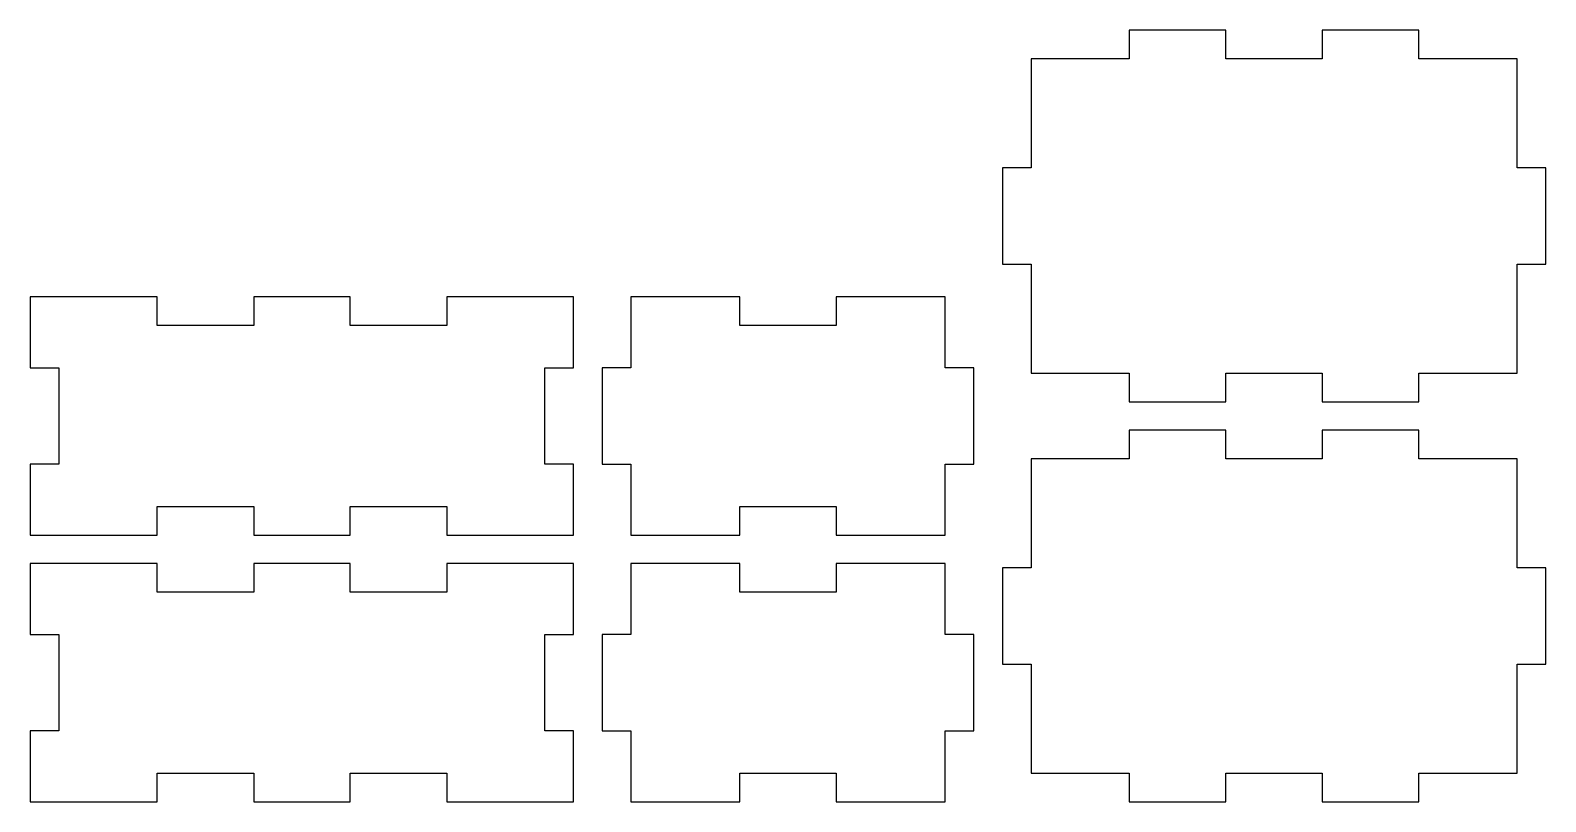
# Model space of a CAD drawing. Header units: inches. Extents: x 0 to 159, y 3 to 84.
import ezdxf

# ---------------------------------------------------------------- set-up
doc = ezdxf.new("R2010")
doc.units = ezdxf.units.IN

msp = doc.modelspace()

# ---------------------------------------------------------------- linework, layer by layer
at = {"layer": 'back_outsideCutPath'}
for p, q in [((0, 56), (0, 48.5625)), ((3.1875, 56), (0, 56)), ((13.3125, 56), (3.1875, 56)), ((13.3125, 53), (13.3125, 56)), ((33.5625, 56), (23.4375, 56)), ((23.4375, 56), (23.4375, 53)), ((33.5625, 53), (33.5625, 56)), ((57, 56), (43.6875, 56)), ((43.6875, 56), (43.6875, 53)), ((57, 48.5625), (57, 56)), ((23.4375, 53), (13.3125, 53)), ((43.6875, 53), (33.5625, 53)), ((0, 48.5625), (3, 48.5625)), ((3, 48.5625), (3, 38.4375)), ((54, 38.4375), (54, 48.5625)), ((54, 48.5625), (57, 48.5625)), ((3, 38.4375), (0, 38.4375)), ((0, 38.4375), (0, 31)), ((57, 38.4375), (54, 38.4375)), ((57, 31), (57, 38.4375)), ((13.3125, 31), (13.3125, 34)), ((13.3125, 34), (23.4375, 34)), ((23.4375, 34), (23.4375, 31)), ((33.5625, 31), (33.5625, 34)), ((33.5625, 34), (43.6875, 34)), ((43.6875, 34), (43.6875, 31)), ((0, 31), (13.3125, 31)), ((23.4375, 31), (33.5625, 31)), ((43.6875, 31), (53.8125, 31)), ((53.8125, 31), (57, 31))]:
    msp.add_line(p, q, dxfattribs=at)
at = {"layer": 'bottom_outsideCutPath'}
for p, q in [((125.4375, 84), (115.3125, 84)), ((115.3125, 84), (115.3125, 81)), ((125.4375, 81), (125.4375, 84)), ((145.6875, 84), (135.5625, 84)), ((135.5625, 84), (135.5625, 81)), ((145.6875, 81), (145.6875, 84)), ((105, 81), (105, 69.5625)), ((105.1875, 81), (105, 81)), ((115.3125, 81), (105.1875, 81)), ((135.5625, 81), (125.4375, 81)), ((156, 81), (145.6875, 81)), ((156, 79.6875), (156, 81)), ((156, 69.5625), (156, 79.6875)), ((105, 69.5625), (102, 69.5625)), ((102, 69.5625), (102, 59.4375)), ((159, 69.5625), (156, 69.5625)), ((159, 59.4375), (159, 69.5625)), ((102, 59.4375), (105, 59.4375)), ((105, 59.4375), (105, 49.3125)), ((156, 48), (156, 59.4375)), ((156, 59.4375), (159, 59.4375)), ((105, 49.3125), (105, 48)), ((105, 48), (115.3125, 48)), ((115.3125, 48), (115.3125, 45)), ((125.4375, 45), (125.4375, 48)), ((125.4375, 48), (135.5625, 48)), ((135.5625, 48), (135.5625, 45)), ((145.6875, 45), (145.6875, 48)), ((145.6875, 48), (155.8125, 48)), ((155.8125, 48), (156, 48)), ((115.3125, 45), (125.4375, 45)), ((135.5625, 45), (145.6875, 45))]:
    msp.add_line(p, q, dxfattribs=at)
at = {"layer": 'front_outsideCutPath'}
for p, q in [((0, 28), (0, 20.5625)), ((3.1875, 28), (0, 28)), ((13.3125, 28), (3.1875, 28)), ((13.3125, 25), (13.3125, 28)), ((33.5625, 28), (23.4375, 28)), ((23.4375, 28), (23.4375, 25)), ((33.5625, 25), (33.5625, 28)), ((57, 28), (43.6875, 28)), ((43.6875, 28), (43.6875, 25)), ((57, 20.5625), (57, 28)), ((23.4375, 25), (13.3125, 25)), ((43.6875, 25), (33.5625, 25)), ((0, 20.5625), (3, 20.5625)), ((3, 20.5625), (3, 10.4375)), ((54, 10.4375), (54, 20.5625)), ((54, 20.5625), (57, 20.5625)), ((3, 10.4375), (0, 10.4375)), ((0, 10.4375), (0, 3)), ((57, 10.4375), (54, 10.4375)), ((57, 3), (57, 10.4375)), ((13.3125, 3), (13.3125, 6)), ((13.3125, 6), (23.4375, 6)), ((23.4375, 6), (23.4375, 3)), ((33.5625, 3), (33.5625, 6)), ((33.5625, 6), (43.6875, 6)), ((43.6875, 6), (43.6875, 3)), ((0, 3), (13.3125, 3)), ((23.4375, 3), (33.5625, 3)), ((43.6875, 3), (53.8125, 3)), ((53.8125, 3), (57, 3))]:
    msp.add_line(p, q, dxfattribs=at)
at = {"layer": 'left_outsideCutPath'}
for p, q in [((63, 28), (63, 20.5625)), ((64.3125, 28), (63, 28)), ((74.4375, 28), (64.3125, 28)), ((74.4375, 25), (74.4375, 28)), ((96, 28), (84.5625, 28)), ((84.5625, 28), (84.5625, 25)), ((96, 20.5625), (96, 28)), ((84.5625, 25), (74.4375, 25)), ((63, 20.5625), (60, 20.5625)), ((60, 20.5625), (60, 10.4375)), ((99, 20.5625), (96, 20.5625)), ((99, 10.4375), (99, 20.5625)), ((60, 10.4375), (63, 10.4375)), ((63, 10.4375), (63, 3)), ((96, 3), (96, 10.4375)), ((96, 10.4375), (99, 10.4375)), ((74.4375, 3), (74.4375, 6)), ((74.4375, 6), (84.5625, 6)), ((84.5625, 6), (84.5625, 3)), ((63, 3), (74.4375, 3)), ((84.5625, 3), (94.6875, 3)), ((94.6875, 3), (96, 3))]:
    msp.add_line(p, q, dxfattribs=at)
at = {"layer": 'right_outsideCutPath'}
for p, q in [((63, 56), (63, 48.5625)), ((64.3125, 56), (63, 56)), ((74.4375, 56), (64.3125, 56)), ((74.4375, 53), (74.4375, 56)), ((96, 56), (84.5625, 56)), ((84.5625, 56), (84.5625, 53)), ((96, 48.5625), (96, 56)), ((84.5625, 53), (74.4375, 53)), ((63, 48.5625), (60, 48.5625)), ((60, 48.5625), (60, 38.4375)), ((99, 48.5625), (96, 48.5625)), ((99, 38.4375), (99, 48.5625)), ((60, 38.4375), (63, 38.4375)), ((63, 38.4375), (63, 31)), ((96, 31), (96, 38.4375)), ((96, 38.4375), (99, 38.4375)), ((74.4375, 31), (74.4375, 34)), ((74.4375, 34), (84.5625, 34)), ((84.5625, 34), (84.5625, 31)), ((63, 31), (74.4375, 31)), ((84.5625, 31), (94.6875, 31)), ((94.6875, 31), (96, 31))]:
    msp.add_line(p, q, dxfattribs=at)
at = {"layer": 'top_outsideCutPath'}
for p, q in [((125.4375, 42), (115.3125, 42)), ((115.3125, 42), (115.3125, 39)), ((125.4375, 39), (125.4375, 42)), ((145.6875, 42), (135.5625, 42)), ((135.5625, 42), (135.5625, 39)), ((145.6875, 39), (145.6875, 42)), ((105, 39), (105, 27.5625)), ((105.1875, 39), (105, 39)), ((115.3125, 39), (105.1875, 39)), ((135.5625, 39), (125.4375, 39)), ((156, 39), (145.6875, 39)), ((156, 37.6875), (156, 39)), ((156, 27.5625), (156, 37.6875)), ((105, 27.5625), (102, 27.5625)), ((102, 27.5625), (102, 17.4375)), ((159, 27.5625), (156, 27.5625)), ((159, 17.4375), (159, 27.5625)), ((102, 17.4375), (105, 17.4375)), ((105, 17.4375), (105, 7.3125)), ((156, 6), (156, 17.4375)), ((156, 17.4375), (159, 17.4375)), ((105, 7.3125), (105, 6)), ((105, 6), (115.3125, 6)), ((115.3125, 6), (115.3125, 3)), ((125.4375, 3), (125.4375, 6)), ((125.4375, 6), (135.5625, 6)), ((135.5625, 6), (135.5625, 3)), ((145.6875, 3), (145.6875, 6)), ((145.6875, 6), (155.8125, 6)), ((155.8125, 6), (156, 6)), ((115.3125, 3), (125.4375, 3)), ((135.5625, 3), (145.6875, 3))]:
    msp.add_line(p, q, dxfattribs=at)

doc.saveas('drawing.dxf')
